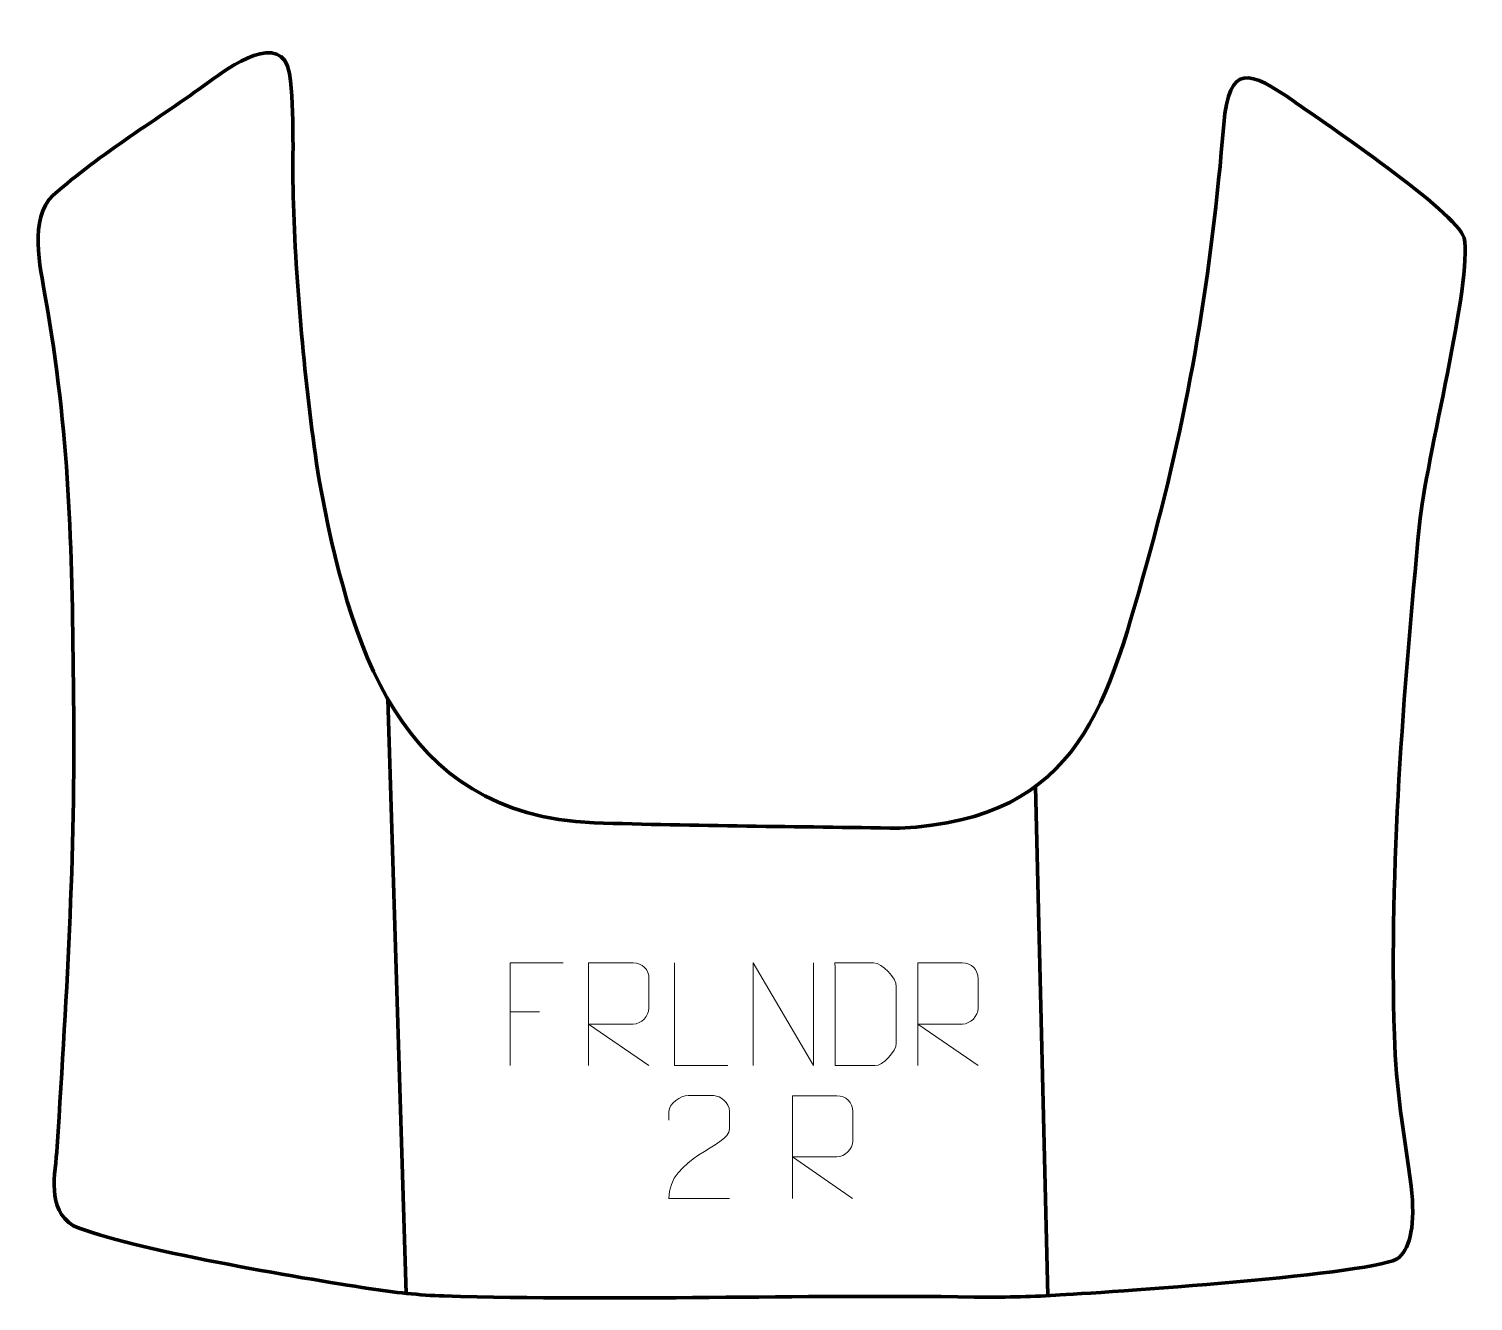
# Model space of a CAD drawing. Header units: millimetres. Extents: x 1226 to 1577, y 311 to 621.
import ezdxf

# ---------------------------------------------------------------- set-up
doc = ezdxf.new("R2010")
doc.units = ezdxf.units.MM
doc.header["$MEASUREMENT"] = 0
doc.layers.add('layer 2', color=7, linetype='Continuous')
doc.layers.add('layer 3', color=7, linetype='Continuous')

msp = doc.modelspace()

# ---------------------------------------------------------------- linework, layer by layer
at = {"layer": 'layer 2', "color": 142, "lineweight": 158}
for points in [[(1312.9895, 457.7721), (1312.9895, 457.7721), (1317.462, 313.1938), (1317.462, 313.1938)], [(1470.45, 436.4423), (1470.45, 436.4423), (1473.4535, 312.6345), (1473.4535, 312.6345)]]:
    msp.add_open_spline(points, degree=3, dxfattribs=at)
at = {"layer": 'layer 3', "color": 242, "lineweight": 158}
msp.add_open_spline([(1236.6044, 329.6312), (1229.9435, 333.7993), (1232.2279, 341.9326), (1232.6663, 348.9345), (1232.6663, 348.9345), (1235.0735, 387.2345), (1237.2852, 422.9205), (1236.6119, 461.4259), (1236.6119, 461.4259), (1236.2744, 495.0318), (1235.6517, 522.1828), (1229.7755, 555.57), (1229.7755, 555.57), (1228.5235, 562.6832), (1225.7836, 574.5594), (1231.6618, 580.173), (1231.6618, 580.173), (1243.2233, 590.3812), (1257.0756, 598.6369), (1269.6241, 607.7638), (1269.6241, 607.7638), (1274.3801, 611.2229), (1287.2571, 620.6336), (1289.1622, 609.7451), (1289.1622, 609.7451), (1290.4652, 600.7883), (1289.7295, 587.6466), (1290.0715, 577.9833), (1290.0715, 577.9833), (1290.8749, 556.0075), (1292.9808, 532.5997), (1296.3361, 510.8746), (1296.3361, 510.8746), (1303.7482, 471.3375), (1315.314, 429.4611), (1363.1391, 427.6173), (1363.1391, 427.6173), (1387.8163, 426.8006), (1412.6795, 426.7097), (1437.3889, 426.2918), (1437.3889, 426.2918), (1481.746, 428.5109), (1487.9962, 456.7993), (1498.3749, 493.8531), (1498.3749, 493.8531), (1508.0321, 529.1449), (1513.161, 560.9788), (1516.2052, 597.3871), (1516.2052, 597.3871), (1517.4692, 612.5047), (1522.4509, 610.5127), (1533.3166, 602.9668), (1533.3166, 602.9668), (1540.452, 597.9609), (1572.8677, 576.0887), (1574.5929, 569.8561), (1574.5929, 569.8561), (1576.8072, 559.4773), (1565.2417, 515.5535), (1563.7739, 500.145), (1563.7739, 500.145), (1559.8835, 459.3071), (1556.4095, 416.9686), (1557.663, 375.9631), (1557.663, 375.9631), (1558.081, 363.0448), (1559.9358, 351.93), (1561.7885, 339.2584), (1561.7885, 339.2584), (1562.7217, 329.7525), (1561.6436, 324.6598), (1558.7939, 321.8961), (1558.7939, 321.8961), (1554.6058, 317.8345), (1485.4197, 313.3), (1475.3176, 312.7337), (1475.3176, 312.7337), (1468.8965, 312.3737), (1462.3483, 312.193), (1455.5663, 312.297), (1455.5663, 312.297), (1412.5901, 312.9554), (1369.6625, 311.3069), (1326.6517, 312.5595), (1326.6517, 312.5595), (1320.7586, 312.7311), (1314.5929, 313.4222), (1308.3273, 314.3924), (1308.3273, 314.3924), (1292.1796, 316.8931), (1250.3146, 323.8114), (1236.6044, 329.6312)], degree=3, knots=[0, 0, 0, 0, 0.04166667, 0.04166667, 0.04166667, 0.04166667, 0.08333333, 0.08333333, 0.08333333, 0.08333333, 0.125, 0.125, 0.125, 0.125, 0.16666667, 0.16666667, 0.16666667, 0.16666667, 0.20833333, 0.20833333, 0.20833333, 0.20833333, 0.25, 0.25, 0.25, 0.25, 0.29166667, 0.29166667, 0.29166667, 0.29166667, 0.33333333, 0.33333333, 0.33333333, 0.33333333, 0.375, 0.375, 0.375, 0.375, 0.41666667, 0.41666667, 0.41666667, 0.41666667, 0.45833333, 0.45833333, 0.45833333, 0.45833333, 0.5, 0.5, 0.5, 0.5, 0.54166667, 0.54166667, 0.54166667, 0.54166667, 0.58333333, 0.58333333, 0.58333333, 0.58333333, 0.625, 0.625, 0.625, 0.625, 0.66666667, 0.66666667, 0.66666667, 0.66666667, 0.70833333, 0.70833333, 0.70833333, 0.70833333, 0.75, 0.75, 0.75, 0.75, 0.79166667, 0.79166667, 0.79166667, 0.79166667, 0.83333333, 0.83333333, 0.83333333, 0.83333333, 0.875, 0.875, 0.875, 0.875, 0.91666667, 0.91666667, 0.91666667, 0.91666667, 1, 1, 1, 1], dxfattribs=at)
at = {"layer": 'layer 3', "color": 250, "lineweight": 9}
for points, knots in [([(1355.6023, 393.5304), (1355.6023, 393.5304), (1342.7283, 393.5304), (1342.7283, 393.5304), (1342.7283, 393.5304), (1342.7283, 393.5304), (1342.7283, 368.5768), (1342.7283, 368.5768)], [0, 0, 0, 0, 0.33333333, 0.33333333, 0.33333333, 0.33333333, 1, 1, 1, 1]), ([(1361.8332, 368.5769), (1361.8332, 368.5769), (1361.8332, 393.5304), (1361.8332, 393.5304), (1361.8332, 393.5304), (1365.428, 393.5304), (1369.0235, 393.5304), (1372.6187, 393.5304), (1372.6187, 393.5304), (1374.944, 393.4927), (1376.5013, 392.0027), (1376.4972, 389.6363), (1376.4972, 389.6363), (1376.4968, 387.6008), (1376.4968, 384.5414), (1376.4972, 382.5054), (1376.4972, 382.5054), (1376.4907, 380.6299), (1374.6784, 378.6881), (1372.6689, 378.669), (1372.6689, 378.669), (1372.6689, 378.669), (1361.8332, 378.669), (1361.8332, 378.669), (1361.8332, 378.669), (1361.8332, 378.669), (1376.4879, 368.5769), (1376.4879, 368.5769)], [0, 0, 0, 0, 0.125, 0.125, 0.125, 0.125, 0.25, 0.25, 0.25, 0.25, 0.375, 0.375, 0.375, 0.375, 0.5, 0.5, 0.5, 0.5, 0.625, 0.625, 0.625, 0.625, 0.75, 0.75, 0.75, 0.75, 1, 1, 1, 1]), ([(1395.6398, 368.5768), (1395.6398, 368.5768), (1382.6907, 368.5768), (1382.6907, 368.5768), (1382.6907, 368.5768), (1382.6907, 368.5768), (1382.6907, 393.5304), (1382.6907, 393.5304)], [0, 0, 0, 0, 0.33333333, 0.33333333, 0.33333333, 0.33333333, 1, 1, 1, 1]), ([(1401.8379, 368.5769), (1401.8379, 368.5769), (1401.8379, 393.5304), (1401.8379, 393.5304), (1401.8379, 393.5304), (1401.8379, 393.5304), (1416.4927, 368.5769), (1416.4927, 368.5769), (1416.4927, 368.5769), (1416.4927, 368.5769), (1416.4927, 393.5304), (1416.4927, 393.5304)], [0, 0, 0, 0, 0.25, 0.25, 0.25, 0.25, 0.5, 0.5, 0.5, 0.5, 1, 1, 1, 1]), ([(1421.773, 368.605), (1424.1048, 368.6054), (1429.055, 368.5814), (1431.3865, 368.5811), (1431.3865, 368.5811), (1433.3115, 368.4757), (1436.6301, 372.0173), (1436.6189, 374.0346), (1436.6189, 374.0346), (1436.6185, 379.8047), (1436.6185, 381.9744), (1436.6189, 387.7437), (1436.6189, 387.7437), (1436.6146, 389.8818), (1433.2401, 393.5419), (1431.0877, 393.5284), (1431.0877, 393.5284), (1428.762, 393.5284), (1424.0377, 393.5284), (1421.7116, 393.5284), (1421.7116, 393.5284), (1421.712, 387.7815), (1421.7733, 374.3523), (1421.773, 368.605)], [0, 0, 0, 0, 0.14285714, 0.14285714, 0.14285714, 0.14285714, 0.28571429, 0.28571429, 0.28571429, 0.28571429, 0.42857143, 0.42857143, 0.42857143, 0.42857143, 0.57142857, 0.57142857, 0.57142857, 0.57142857, 0.71428571, 0.71428571, 0.71428571, 0.71428571, 1, 1, 1, 1]), ([(1441.8332, 368.5769), (1441.8332, 368.5769), (1441.8332, 393.5304), (1441.8332, 393.5304), (1441.8332, 393.5304), (1445.428, 393.5304), (1449.0235, 393.5304), (1452.6187, 393.5304), (1452.6187, 393.5304), (1454.944, 393.4927), (1456.5013, 392.0027), (1456.4972, 389.6363), (1456.4972, 389.6363), (1456.4968, 387.6008), (1456.4968, 384.5414), (1456.4972, 382.5054), (1456.4972, 382.5054), (1456.4907, 380.6299), (1454.6784, 378.6881), (1452.6689, 378.669), (1452.6689, 378.669), (1452.6689, 378.669), (1441.8332, 378.669), (1441.8332, 378.669), (1441.8332, 378.669), (1441.8332, 378.669), (1456.4879, 368.5769), (1456.4879, 368.5769)], [0, 0, 0, 0, 0.125, 0.125, 0.125, 0.125, 0.25, 0.25, 0.25, 0.25, 0.375, 0.375, 0.375, 0.375, 0.5, 0.5, 0.5, 0.5, 0.625, 0.625, 0.625, 0.625, 0.75, 0.75, 0.75, 0.75, 1, 1, 1, 1]), ([(1396.0492, 336.2873), (1391.1348, 336.2876), (1386.2204, 336.2876), (1381.3063, 336.2873), (1381.3063, 336.2873), (1381.3063, 346.2196), (1395.9573, 348.8608), (1396.0492, 353.1711), (1396.0492, 353.1711), (1396.0489, 354.5952), (1396.0489, 356.0189), (1396.0492, 357.4422), (1396.0492, 357.4422), (1396.0323, 359.5193), (1393.9095, 361.2441), (1392.2385, 361.2614), (1392.2385, 361.2614), (1390.1653, 361.261), (1388.0924, 361.261), (1386.02, 361.2614), (1386.02, 361.2614), (1384.1979, 361.2779), (1381.3732, 359.4858), (1381.3063, 357.3922), (1381.3063, 357.3922), (1381.3063, 357.3922), (1381.3063, 355.3374), (1381.3063, 355.3374)], [0, 0, 0, 0, 0.125, 0.125, 0.125, 0.125, 0.25, 0.25, 0.25, 0.25, 0.375, 0.375, 0.375, 0.375, 0.5, 0.5, 0.5, 0.5, 0.625, 0.625, 0.625, 0.625, 0.75, 0.75, 0.75, 0.75, 1, 1, 1, 1]), ([(1411.3458, 336.2977), (1411.3458, 336.2977), (1411.3458, 361.2512), (1411.3458, 361.2512), (1411.3458, 361.2512), (1414.9406, 361.2512), (1418.5361, 361.2512), (1422.1313, 361.2512), (1422.1313, 361.2512), (1424.4566, 361.2135), (1426.0139, 359.7235), (1426.0098, 357.3571), (1426.0098, 357.3571), (1426.0094, 355.3216), (1426.0094, 352.2622), (1426.0098, 350.2262), (1426.0098, 350.2262), (1426.0033, 348.3507), (1424.191, 346.4089), (1422.1815, 346.3898), (1422.1815, 346.3898), (1422.1815, 346.3898), (1411.3458, 346.3898), (1411.3458, 346.3898), (1411.3458, 346.3898), (1411.3458, 346.3898), (1426.0005, 336.2977), (1426.0005, 336.2977)], [0, 0, 0, 0, 0.125, 0.125, 0.125, 0.125, 0.25, 0.25, 0.25, 0.25, 0.375, 0.375, 0.375, 0.375, 0.5, 0.5, 0.5, 0.5, 0.625, 0.625, 0.625, 0.625, 0.75, 0.75, 0.75, 0.75, 1, 1, 1, 1])]:
    msp.add_open_spline(points, degree=3, knots=knots, dxfattribs=at)
msp.add_open_spline([(1342.7283, 381.6507), (1342.7283, 381.6507), (1349.8964, 381.6507), (1349.8964, 381.6507)], degree=3, dxfattribs=at)

doc.saveas('drawing.dxf')
